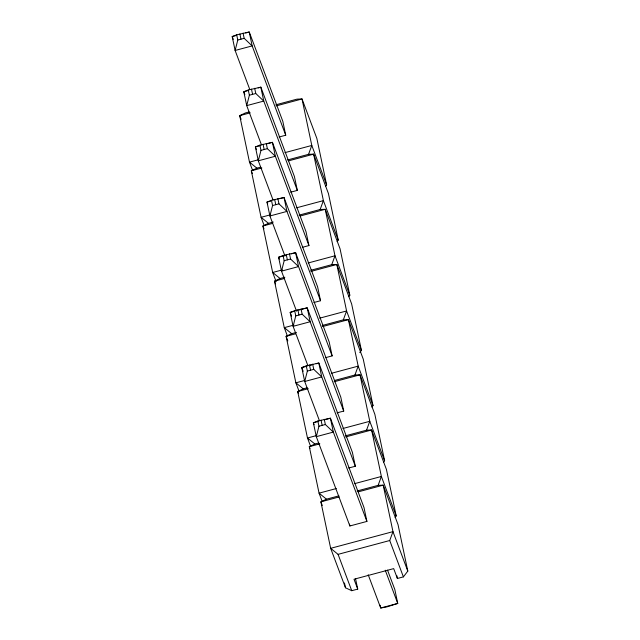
<?xml version="1.0" encoding="UTF-8"?>
<svg xmlns="http://www.w3.org/2000/svg" width="640" height="640" viewBox="0 0 640 640"><rect width="100%" height="100%" fill="white"/><g stroke="black" fill="none" stroke-linecap="round" stroke-linejoin="round"><path stroke-width="0.96" d="M279.104 137L285.736 135.224L282.816 121.32L249.24 32L236.688 34.824L237.784 40.032L235.12 50.464L249.808 89.544M290.704 192.168L297.336 190.392L294.408 176.496L260.84 87.168L248.28 89.992L249.376 95.208L246.72 105.632L261.408 144.712M302.304 247.336L308.928 245.56L306.008 231.664L272.432 142.344L259.88 145.16L260.976 150.376L258.312 160.808L273 199.88M313.896 302.512L320.528 300.736L317.6 286.832L284.032 197.512L271.472 200.336L272.568 205.544L269.912 215.976L284.952 255.984M325.496 357.68L332.12 355.904L329.2 342L295.624 252.68L283.072 255.504L284.168 260.712L281.504 271.144L296.544 311.152M337.096 412.848L343.72 411.072L340.8 397.176L307.224 307.848L294.672 310.672L295.768 315.888L293.104 326.32L307.792 365.392M348.688 468.016L355.32 466.248L352.392 452.344L318.824 363.024L306.264 365.84L307.36 371.056L304.704 381.488L319.392 420.568M317.864 421.016L318.96 426.224L316.296 436.656L349.872 525.976L366.912 521.416L363.992 507.512L330.416 418.192L317.864 421.016L313.376 422.76L316.296 436.656L333.336 432.096L366.912 521.416M287.504 159.968L308.552 154.328L311.792 145.456L302.024 98.968L296.952 99.16L275.904 104.792M299.096 215.136L320.144 209.496L323.392 200.624L313.616 154.144L308.552 154.328M310.696 270.304L331.744 264.672L334.984 255.792L325.216 209.312L320.144 209.496M322.296 325.48L343.336 319.84L346.584 310.96L336.816 264.48L331.744 264.672M334.848 380.392L354.936 375.008L358.184 366.136L348.408 319.648L343.336 319.84M345.488 435.816L366.536 430.184L369.776 421.304L360.008 374.824L354.936 375.008M357.088 490.984L378.128 485.352L381.376 476.472L371.6 429.992L366.536 430.184M338.912 495.856L326.472 499.184L320.896 501.848L330.664 548.328L345.496 587.784L351.736 590.704L357.728 589.104L354.016 579.24L393.688 568.616L397.4 578.48L403.392 576.872L389.728 540.52L392.968 531.648L383.2 485.16L378.128 485.352M325.52 186.352L326.624 184.912L316.856 138.424L302.024 98.968L276.144 105.904M337.12 241.52L338.224 240.08L328.448 193.6L313.616 154.144L288.696 160.816M348.712 296.696L349.816 295.248L340.048 248.768L325.216 209.312L300.296 215.984M359.76 352.584L361.416 350.424L351.64 303.936L336.816 264.48L310.928 271.416M371.912 407.032L373.008 405.592L363.24 359.112L348.408 319.648L322.528 326.584M383.504 462.2L384.608 460.76L374.84 414.28L360.008 374.824L334.128 381.752M395.104 517.376L396.208 515.928L386.432 469.448L371.6 429.992L345.72 436.92M403.392 576.872L407.8 571.104L398.032 524.616L383.2 485.16L358.28 491.84M260.72 167.136L256.888 168.16L251.312 170.824L261.08 217.312L264.184 225.568M273.272 222.056L268.488 223.336L262.912 226L272.68 272.48L276.128 281.656M284.872 277.224L280.088 278.504L274.504 281.168L284.272 327.648L287.376 335.904M296.464 332.392L291.68 333.672L286.104 336.336L295.872 382.816L298.976 391.08M307.104 387.816L303.28 388.848L297.696 391.512L307.472 437.992L310.576 446.248M318.704 442.992L314.88 444.016L309.296 446.68L319.064 493.16L322.168 501.416M236.688 34.824L232.2 36.56L235.12 50.464L252.16 45.904L285.736 135.224M248.28 89.992L243.792 91.736L246.72 105.632L263.76 101.072L297.336 190.392M259.88 145.16L255.392 146.904L258.312 160.808L275.352 156.24L308.928 245.56M271.472 200.336L266.992 202.072L269.912 215.976L286.952 211.416L320.528 300.736M283.072 255.504L278.584 257.248L281.504 271.144L298.552 266.584L332.12 355.904M294.672 310.672L290.184 312.416L293.104 326.32L310.144 321.752L343.72 411.072M306.264 365.84L301.776 367.584L304.704 381.488L321.744 376.92L355.32 466.248M236.704 35.36L232.2 36.56L233.248 39.352M245.688 32.952L249.24 32L252.16 45.904L244.168 38.32L243.072 33.112M237.784 40.032L244.168 38.32M247.4 90.768L243.792 91.736L244.84 94.528M258.176 87.88L260.84 87.168L263.76 101.072L255.768 93.496L254.672 88.28M249.376 95.208L255.768 93.496M249.12 111.968L245.296 112.992L239.712 115.656L249.488 162.136L252.592 170.4M250.256 112.832L239.712 115.656L241.096 119.328M260.8 145.456L255.392 146.904L256.44 149.696M267.104 143.768L272.432 142.344L275.352 156.24L267.368 148.664L266.272 143.448M260.976 150.376L267.368 148.664M258.112 159.832L249.488 162.136L256.888 168.16M284.952 152.64L311.792 145.456L326.624 184.912M261.856 168L251.312 170.824L252.344 173.576M270.592 201.112L266.992 202.072L267.688 203.936M279.592 198.696L284.032 197.512L286.952 211.416L278.96 203.832L277.864 198.624M272.568 205.544L278.96 203.832M270.664 214.744L261.08 217.312L268.488 223.336M296.552 207.808L323.392 200.624L338.224 240.08M272.496 223.432L262.912 226L263.944 228.752M284.896 255.552L278.584 257.248L279.288 259.104M291.192 253.872L295.624 252.68L298.552 266.584L290.56 259.008L289.464 253.792M284.168 260.712L290.56 259.008M282.264 269.912L272.68 272.48L280.088 278.504M308.144 262.984L334.984 255.792L349.816 295.248M284.088 278.6L274.504 281.168L275.536 283.92M294.688 311.208L290.184 312.416L291.584 316.136M299.192 310L307.224 307.848L310.144 321.752L302.152 314.176L301.064 308.96M295.768 315.888L302.152 314.176M293.864 325.08L284.272 327.648L291.68 333.672M319.744 318.152L346.584 310.96L361.416 350.424M295.688 333.768L286.104 336.336L287.824 340.928M307.184 366.136L301.776 367.584L303.176 371.304M308.992 365.656L311.696 364.928M316.16 363.736L318.824 363.024L321.744 376.92L313.752 369.344L312.656 364.136M307.36 371.056L313.752 369.344M304.504 380.512L295.872 382.816L303.28 388.848M331.344 373.32L358.184 366.136L373.008 405.592M308.24 388.688L297.696 391.512L298.392 393.344M318.784 421.304L313.376 422.76L314.072 424.616M325.096 419.616L330.416 418.192L333.336 432.096L325.352 424.512L324.256 419.304M318.96 426.224L325.352 424.512M316.096 435.68L307.472 437.992L314.88 444.016M342.936 428.488L369.776 421.304L384.608 460.76M319.84 443.856L309.296 446.68L309.984 448.512M336.32 488.536L319.064 493.16L326.472 499.184M354.536 483.664L381.376 476.472L396.208 515.928M339.104 496.968L320.896 501.848L322.272 505.52M407.8 571.104L392.968 531.648L330.664 548.328L338.072 554.352L389.728 540.52M387.536 570.152L394.824 589.536L397.744 603.44L386.864 606.888L380.704 608L368.208 574.768M385.256 570.208L397.744 603.44L380.704 608L380.12 605.216M338.072 554.352L351.736 590.704M396.792 575.576L397.4 578.48M349.48 524.128L349.872 525.976M355.488 578.456L357.728 589.104M239.88 33.968L240.976 39.176M251.48 89.136L252.576 94.352M263.072 144.304L264.168 149.52M274.672 199.48L275.768 204.688M286.264 254.648L287.36 259.864M297.864 309.816L298.96 315.032M309.464 364.984L310.56 370.2M321.056 420.16L322.152 425.368M344.48 582.944L345.496 587.784"/></g></svg>
